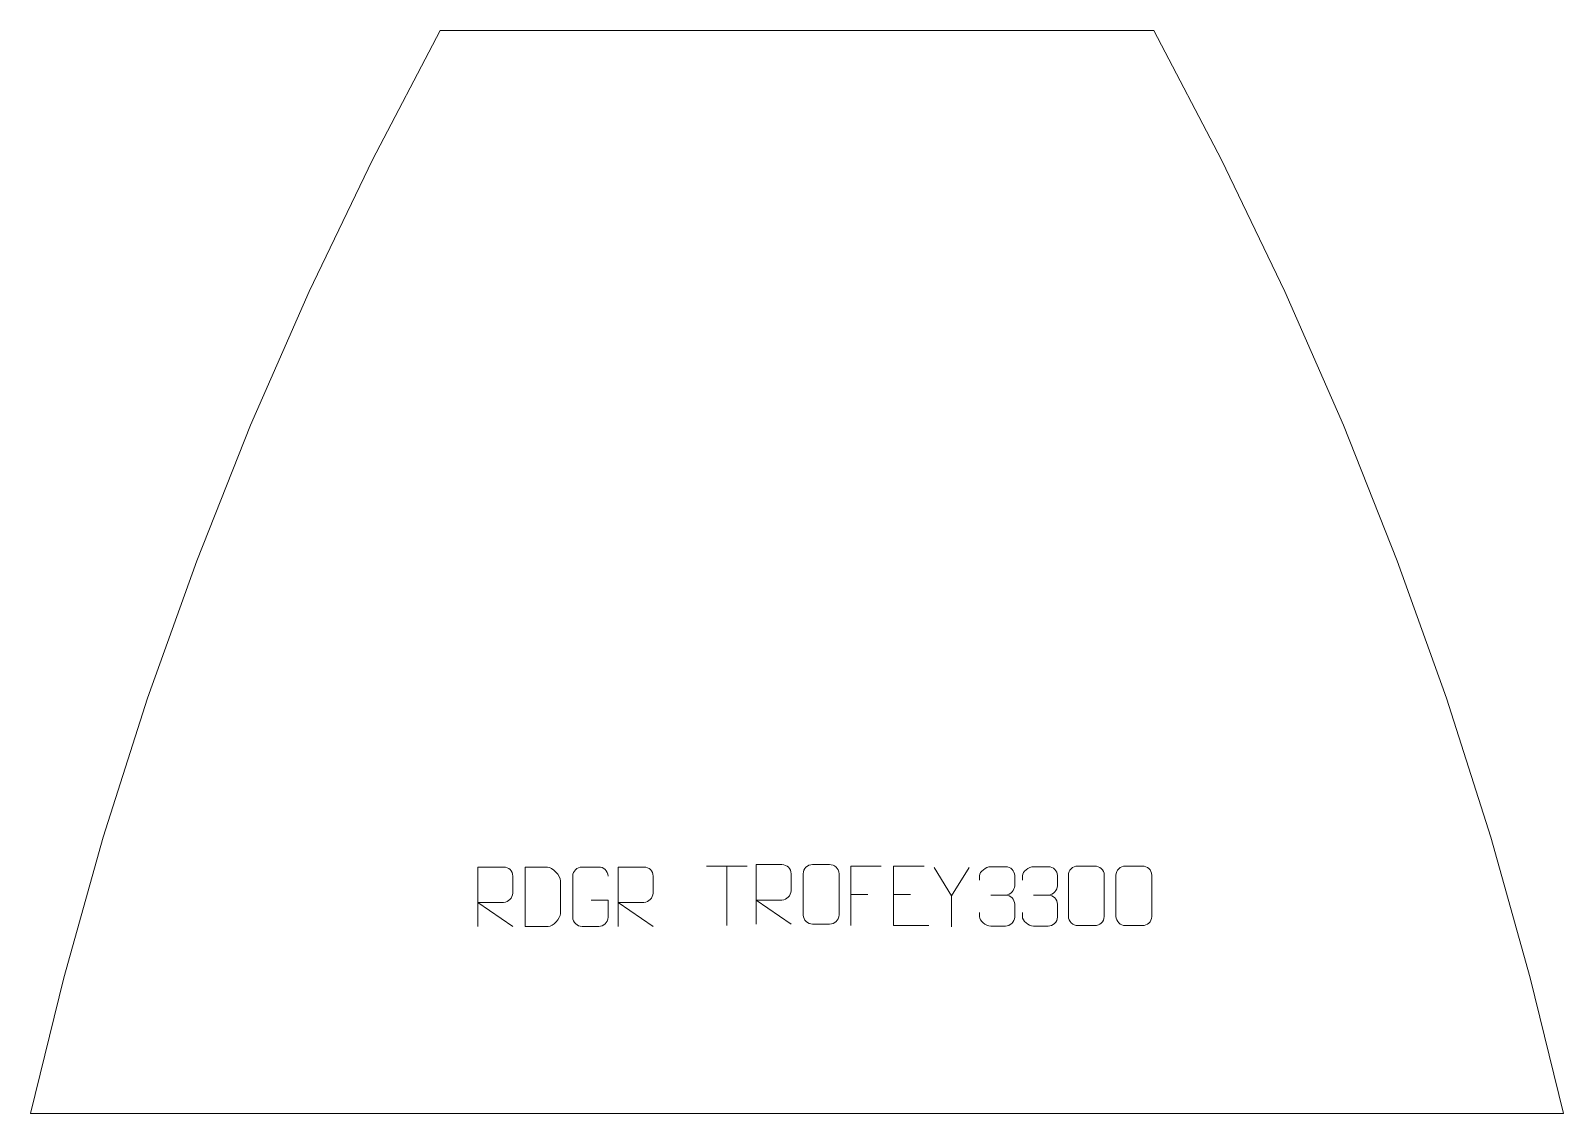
# Model space of a CAD drawing. Header units: millimetres. Extents: x -310 to 335, y 782 to 1237.
import ezdxf

# ---------------------------------------------------------------- set-up
doc = ezdxf.new("R2010")
doc.units = ezdxf.units.MM
doc.header["$MEASUREMENT"] = 0
doc.layers.add('layer 1', color=7, linetype='Continuous')

msp = doc.modelspace()

# ---------------------------------------------------------------- linework, layer by layer
at = {"layer": 'layer 1', "color": 242, "lineweight": 9}
msp.add_open_spline([(-137.563, 1237.4811), (-137.563, 1237.4811), (162.4373, 1237.4811), (162.4373, 1237.4811), (162.4373, 1237.4811), (162.4373, 1237.4811), (190.9264, 1183.1537), (190.9264, 1183.1537), (190.9264, 1183.1537), (190.9264, 1183.1537), (217.5078, 1127.8674), (217.5078, 1127.8674), (217.5078, 1127.8674), (217.5078, 1127.8674), (242.1476, 1071.6898), (242.1476, 1071.6898), (242.1476, 1071.6898), (242.1476, 1071.6898), (264.8157, 1014.6881), (264.8157, 1014.6881), (264.8157, 1014.6881), (264.8157, 1014.6881), (285.4871, 956.9319), (285.4871, 956.9319), (285.4871, 956.9319), (285.4871, 956.9319), (304.1341, 898.4903), (304.1341, 898.4903), (304.1341, 898.4903), (304.1341, 898.4903), (320.7362, 839.4354), (320.7362, 839.4354), (320.7362, 839.4354), (320.7362, 839.4354), (334.6266, 782.481), (334.6266, 782.481), (334.6266, 782.481), (334.6266, 782.481), (-309.7523, 782.481), (-309.7523, 782.481), (-309.7523, 782.481), (-309.7523, 782.481), (-295.8609, 839.4354), (-295.8609, 839.4354), (-295.8609, 839.4354), (-295.8609, 839.4354), (-279.2598, 898.4903), (-279.2598, 898.4903), (-279.2598, 898.4903), (-279.2598, 898.4903), (-260.6128, 956.9319), (-260.6128, 956.9319), (-260.6128, 956.9319), (-260.6128, 956.9319), (-239.9416, 1014.6881), (-239.9416, 1014.6881), (-239.9416, 1014.6881), (-239.9416, 1014.6881), (-217.2724, 1071.6898), (-217.2724, 1071.6898), (-217.2724, 1071.6898), (-217.2724, 1071.6898), (-192.6326, 1127.8674), (-192.6326, 1127.8674), (-192.6326, 1127.8674), (-192.6326, 1127.8674), (-166.0523, 1183.1537), (-166.0523, 1183.1537), (-166.0523, 1183.1537), (-166.0523, 1183.1537), (-137.563, 1237.4811), (-137.563, 1237.4811)], degree=3, knots=[0, 0, 0, 0, 0.05263158, 0.05263158, 0.05263158, 0.05263158, 0.10526316, 0.10526316, 0.10526316, 0.10526316, 0.15789474, 0.15789474, 0.15789474, 0.15789474, 0.21052632, 0.21052632, 0.21052632, 0.21052632, 0.26315789, 0.26315789, 0.26315789, 0.26315789, 0.31578947, 0.31578947, 0.31578947, 0.31578947, 0.36842105, 0.36842105, 0.36842105, 0.36842105, 0.42105263, 0.42105263, 0.42105263, 0.42105263, 0.47368421, 0.47368421, 0.47368421, 0.47368421, 0.52631579, 0.52631579, 0.52631579, 0.52631579, 0.57894737, 0.57894737, 0.57894737, 0.57894737, 0.63157895, 0.63157895, 0.63157895, 0.63157895, 0.68421053, 0.68421053, 0.68421053, 0.68421053, 0.73684211, 0.73684211, 0.73684211, 0.73684211, 0.78947368, 0.78947368, 0.78947368, 0.78947368, 0.84210526, 0.84210526, 0.84210526, 0.84210526, 0.89473684, 0.89473684, 0.89473684, 0.89473684, 1, 1, 1, 1], dxfattribs=at)
at = {"layer": 'layer 1', "color": 250, "lineweight": 9}
for points, knots in [([(-121.7332, 861.0376), (-121.7332, 861.0376), (-121.7332, 885.9911), (-121.7332, 885.9911), (-121.7332, 885.9911), (-118.1384, 885.9911), (-114.5429, 885.9911), (-110.9477, 885.9911), (-110.9477, 885.9911), (-108.6224, 885.9534), (-107.0651, 884.4634), (-107.0692, 882.097), (-107.0692, 882.097), (-107.0696, 880.0615), (-107.0696, 877.0021), (-107.0692, 874.9661), (-107.0692, 874.9661), (-107.0757, 873.0906), (-108.888, 871.1488), (-110.8975, 871.1297), (-110.8975, 871.1297), (-110.8975, 871.1297), (-121.7332, 871.1297), (-121.7332, 871.1297), (-121.7332, 871.1297), (-121.7332, 871.1297), (-107.0785, 861.0376), (-107.0785, 861.0376)], [0, 0, 0, 0, 0.125, 0.125, 0.125, 0.125, 0.25, 0.25, 0.25, 0.25, 0.375, 0.375, 0.375, 0.375, 0.5, 0.5, 0.5, 0.5, 0.625, 0.625, 0.625, 0.625, 0.75, 0.75, 0.75, 0.75, 1, 1, 1, 1]), ([(-101.7934, 861.0657), (-99.4616, 861.0661), (-94.5114, 861.0421), (-92.1799, 861.0418), (-92.1799, 861.0418), (-90.2549, 860.9364), (-86.9363, 864.478), (-86.9475, 866.4953), (-86.9475, 866.4953), (-86.9479, 872.2654), (-86.9479, 874.4351), (-86.9475, 880.2044), (-86.9475, 880.2044), (-86.9518, 882.3425), (-90.3263, 886.0026), (-92.4787, 885.9891), (-92.4787, 885.9891), (-94.8044, 885.9891), (-99.5287, 885.9891), (-101.8548, 885.9891), (-101.8548, 885.9891), (-101.8544, 880.2422), (-101.7931, 866.813), (-101.7934, 861.0657)], [0, 0, 0, 0, 0.14285714, 0.14285714, 0.14285714, 0.14285714, 0.28571429, 0.28571429, 0.28571429, 0.28571429, 0.42857143, 0.42857143, 0.42857143, 0.42857143, 0.57142857, 0.57142857, 0.57142857, 0.57142857, 0.71428571, 0.71428571, 0.71428571, 0.71428571, 1, 1, 1, 1]), ([(-74.1462, 872.0233), (-74.1462, 872.0233), (-66.9781, 872.0233), (-66.9781, 872.0233), (-66.9781, 872.0233), (-66.9781, 872.0233), (-66.9781, 864.8552), (-66.9781, 864.8552), (-66.9781, 864.8552), (-67.1178, 862.5318), (-68.795, 861.0522), (-70.9428, 861.0414), (-70.9428, 861.0414), (-73.2746, 861.0418), (-75.6066, 861.0418), (-77.9381, 861.0414), (-77.9381, 861.0414), (-79.863, 860.936), (-81.8352, 862.8205), (-81.824, 864.8378), (-81.824, 864.8378), (-81.8236, 870.6079), (-81.8236, 876.3776), (-81.824, 882.1469), (-81.824, 882.1469), (-81.8198, 884.285), (-80.073, 886.0042), (-77.9207, 885.9908), (-77.9207, 885.9908), (-75.595, 885.9908), (-73.2689, 885.9908), (-70.9428, 885.9908), (-70.9428, 885.9908), (-68.9961, 886.0262), (-67.0047, 884.5347), (-66.9781, 882.097)], [0, 0, 0, 0, 0.1, 0.1, 0.1, 0.1, 0.2, 0.2, 0.2, 0.2, 0.3, 0.3, 0.3, 0.3, 0.4, 0.4, 0.4, 0.4, 0.5, 0.5, 0.5, 0.5, 0.6, 0.6, 0.6, 0.6, 0.7, 0.7, 0.7, 0.7, 0.8, 0.8, 0.8, 0.8, 1, 1, 1, 1]), ([(-62.7332, 861.0376), (-62.7332, 861.0376), (-62.7332, 885.9911), (-62.7332, 885.9911), (-62.7332, 885.9911), (-59.1384, 885.9911), (-55.5429, 885.9911), (-51.9477, 885.9911), (-51.9477, 885.9911), (-49.6224, 885.9534), (-48.0651, 884.4634), (-48.0692, 882.097), (-48.0692, 882.097), (-48.0696, 880.0615), (-48.0696, 877.0021), (-48.0692, 874.9661), (-48.0692, 874.9661), (-48.0757, 873.0906), (-49.888, 871.1488), (-51.8975, 871.1297), (-51.8975, 871.1297), (-51.8975, 871.1297), (-62.7332, 871.1297), (-62.7332, 871.1297), (-62.7332, 871.1297), (-62.7332, 871.1297), (-48.0785, 861.0376), (-48.0785, 861.0376)], [0, 0, 0, 0, 0.125, 0.125, 0.125, 0.125, 0.25, 0.25, 0.25, 0.25, 0.375, 0.375, 0.375, 0.375, 0.5, 0.5, 0.5, 0.5, 0.625, 0.625, 0.625, 0.625, 0.75, 0.75, 0.75, 0.75, 1, 1, 1, 1]), ([(-4.7332, 862.0376), (-4.7332, 862.0376), (-4.7332, 886.9911), (-4.7332, 886.9911), (-4.7332, 886.9911), (-1.1384, 886.9911), (2.4571, 886.9911), (6.0523, 886.9911), (6.0523, 886.9911), (8.3776, 886.9534), (9.9349, 885.4634), (9.9308, 883.097), (9.9308, 883.097), (9.9304, 881.0615), (9.9304, 878.0021), (9.9308, 875.9661), (9.9308, 875.9661), (9.9243, 874.0906), (8.112, 872.1488), (6.1025, 872.1297), (6.1025, 872.1297), (6.1025, 872.1297), (-4.7332, 872.1297), (-4.7332, 872.1297), (-4.7332, 872.1297), (-4.7332, 872.1297), (9.9215, 862.0376), (9.9215, 862.0376)], [0, 0, 0, 0, 0.125, 0.125, 0.125, 0.125, 0.25, 0.25, 0.25, 0.25, 0.375, 0.375, 0.375, 0.375, 0.5, 0.5, 0.5, 0.5, 0.625, 0.625, 0.625, 0.625, 0.75, 0.75, 0.75, 0.75, 1, 1, 1, 1]), ([(19.0173, 887.0167), (21.384, 887.0167), (23.7511, 887.0167), (26.1182, 887.0167), (26.1182, 887.0167), (28.0992, 887.0523), (30.1257, 885.5576), (30.1528, 883.1149), (30.1528, 883.1149), (30.1524, 877.3561), (30.1524, 871.5968), (30.1528, 865.8372), (30.1528, 865.8372), (30.0106, 863.509), (28.3038, 862.0264), (26.1182, 862.0155), (26.1182, 862.0155), (23.7452, 862.0159), (21.3722, 862.0159), (18.9996, 862.0155), (18.9996, 862.0155), (17.0407, 861.9099), (15.0338, 863.7983), (15.0452, 865.8198), (15.0452, 865.8198), (15.0455, 871.6019), (15.0455, 877.3835), (15.0452, 883.1648), (15.0452, 883.1648), (15.0495, 885.3074), (16.827, 887.0302), (19.0173, 887.0167)], [0, 0, 0, 0, 0.11111111, 0.11111111, 0.11111111, 0.11111111, 0.22222222, 0.22222222, 0.22222222, 0.22222222, 0.33333333, 0.33333333, 0.33333333, 0.33333333, 0.44444444, 0.44444444, 0.44444444, 0.44444444, 0.55555556, 0.55555556, 0.55555556, 0.55555556, 0.66666667, 0.66666667, 0.66666667, 0.66666667, 0.77777778, 0.77777778, 0.77777778, 0.77777778, 1, 1, 1, 1]), ([(47.8889, 886.394), (47.8889, 886.394), (35.0149, 886.394), (35.0149, 886.394), (35.0149, 886.394), (35.0149, 886.394), (35.0149, 861.4404), (35.0149, 861.4404)], [0, 0, 0, 0, 0.33333333, 0.33333333, 0.33333333, 0.33333333, 1, 1, 1, 1]), ([(65.8888, 886.394), (65.8888, 886.394), (53.0149, 886.394), (53.0149, 886.394), (53.0149, 886.394), (53.0149, 886.394), (53.0149, 861.4404), (53.0149, 861.4404), (53.0149, 861.4404), (53.0149, 861.4404), (67.8807, 861.4404), (67.8807, 861.4404)], [0, 0, 0, 0, 0.25, 0.25, 0.25, 0.25, 0.5, 0.5, 0.5, 0.5, 1, 1, 1, 1]), ([(84.7702, 885.8159), (84.7702, 885.8159), (77.4478, 873.9172), (77.4478, 873.9172), (77.4478, 873.9172), (77.4478, 873.9172), (77.4485, 860.8623), (77.4485, 860.8623)], [0, 0, 0, 0, 0.33333333, 0.33333333, 0.33333333, 0.33333333, 1, 1, 1, 1]), ([(89.2113, 880.4349), (89.2113, 880.4349), (89.2113, 882.2921), (89.2113, 882.2921), (89.2113, 882.2921), (89.197, 884.034), (91.8615, 886.1521), (93.9206, 886.1294), (93.9206, 886.1294), (95.9847, 886.1294), (98.0487, 886.1294), (100.1124, 886.1294), (100.1124, 886.1294), (102.3069, 886.1382), (103.9052, 884.2914), (103.9496, 882.3793), (103.9496, 882.3793), (103.9492, 880.9442), (103.9492, 879.5091), (103.9496, 878.0736), (103.9496, 878.0736), (103.901, 876.4201), (102.2984, 874.1901), (100.1001, 874.2001), (100.1001, 874.2001), (102.3038, 874.1889), (103.9118, 872.3857), (103.9658, 870.3262), (103.9658, 870.3262), (103.9654, 868.5415), (103.9654, 866.7568), (103.9658, 864.9717), (103.9658, 864.9717), (103.9759, 862.9103), (101.921, 861.1472), (100.1001, 861.1553), (100.1001, 861.1553), (98.0348, 861.1556), (95.9696, 861.1556), (93.904, 861.1553), (93.904, 861.1553), (91.7354, 861.1668), (89.2044, 863.567), (89.1858, 865.0288), (89.1858, 865.0288), (89.1858, 865.0288), (89.1858, 866.9374), (89.1858, 866.9374)], [0, 0, 0, 0, 0.07692308, 0.07692308, 0.07692308, 0.07692308, 0.15384615, 0.15384615, 0.15384615, 0.15384615, 0.23076923, 0.23076923, 0.23076923, 0.23076923, 0.30769231, 0.30769231, 0.30769231, 0.30769231, 0.38461538, 0.38461538, 0.38461538, 0.38461538, 0.46153846, 0.46153846, 0.46153846, 0.46153846, 0.53846154, 0.53846154, 0.53846154, 0.53846154, 0.61538462, 0.61538462, 0.61538462, 0.61538462, 0.69230769, 0.69230769, 0.69230769, 0.69230769, 0.76923077, 0.76923077, 0.76923077, 0.76923077, 0.84615385, 0.84615385, 0.84615385, 0.84615385, 1, 1, 1, 1]), ([(107.2113, 880.4349), (107.2113, 880.4349), (107.2113, 882.2921), (107.2113, 882.2921), (107.2113, 882.2921), (107.197, 884.034), (109.8615, 886.1521), (111.9206, 886.1294), (111.9206, 886.1294), (113.9847, 886.1294), (116.0487, 886.1294), (118.1124, 886.1294), (118.1124, 886.1294), (120.3069, 886.1382), (121.9052, 884.2914), (121.9496, 882.3793), (121.9496, 882.3793), (121.9492, 880.9442), (121.9492, 879.5091), (121.9496, 878.0736), (121.9496, 878.0736), (121.901, 876.4201), (120.2984, 874.1901), (118.1001, 874.2001), (118.1001, 874.2001), (120.3038, 874.1889), (121.9118, 872.3857), (121.9658, 870.3262), (121.9658, 870.3262), (121.9654, 868.5415), (121.9654, 866.7568), (121.9658, 864.9717), (121.9658, 864.9717), (121.9759, 862.9103), (119.921, 861.1472), (118.1001, 861.1553), (118.1001, 861.1553), (116.0348, 861.1556), (113.9696, 861.1556), (111.904, 861.1553), (111.904, 861.1553), (109.7354, 861.1668), (107.2044, 863.567), (107.1858, 865.0288), (107.1858, 865.0288), (107.1858, 865.0288), (107.1858, 866.9374), (107.1858, 866.9374)], [0, 0, 0, 0, 0.07692308, 0.07692308, 0.07692308, 0.07692308, 0.15384615, 0.15384615, 0.15384615, 0.15384615, 0.23076923, 0.23076923, 0.23076923, 0.23076923, 0.30769231, 0.30769231, 0.30769231, 0.30769231, 0.38461538, 0.38461538, 0.38461538, 0.38461538, 0.46153846, 0.46153846, 0.46153846, 0.46153846, 0.53846154, 0.53846154, 0.53846154, 0.53846154, 0.61538462, 0.61538462, 0.61538462, 0.61538462, 0.69230769, 0.69230769, 0.69230769, 0.69230769, 0.76923077, 0.76923077, 0.76923077, 0.76923077, 0.84615385, 0.84615385, 0.84615385, 0.84615385, 1, 1, 1, 1]), ([(130.4955, 886.3888), (132.8616, 886.3888), (135.2281, 886.3888), (137.5946, 886.3888), (137.5946, 886.3888), (139.5751, 886.4244), (141.6011, 884.9301), (141.6282, 882.488), (141.6282, 882.488), (141.6278, 876.7306), (141.6278, 870.9728), (141.6282, 865.2146), (141.6282, 865.2146), (141.4861, 862.887), (139.7797, 861.4047), (137.5946, 861.3939), (137.5946, 861.3939), (135.2222, 861.3943), (132.8498, 861.3943), (130.4778, 861.3939), (130.4778, 861.3939), (128.5193, 861.2883), (126.5129, 863.1762), (126.5243, 865.1972), (126.5243, 865.1972), (126.5247, 870.9778), (126.5247, 876.7581), (126.5243, 882.5379), (126.5243, 882.5379), (126.5286, 884.6799), (128.3057, 886.4024), (130.4955, 886.3888)], [0, 0, 0, 0, 0.11111111, 0.11111111, 0.11111111, 0.11111111, 0.22222222, 0.22222222, 0.22222222, 0.22222222, 0.33333333, 0.33333333, 0.33333333, 0.33333333, 0.44444444, 0.44444444, 0.44444444, 0.44444444, 0.55555556, 0.55555556, 0.55555556, 0.55555556, 0.66666667, 0.66666667, 0.66666667, 0.66666667, 0.77777778, 0.77777778, 0.77777778, 0.77777778, 1, 1, 1, 1]), ([(150.4955, 886.3888), (152.8616, 886.3888), (155.2281, 886.3888), (157.5946, 886.3888), (157.5946, 886.3888), (159.5751, 886.4244), (161.6011, 884.9301), (161.6282, 882.488), (161.6282, 882.488), (161.6278, 876.7306), (161.6278, 870.9728), (161.6282, 865.2146), (161.6282, 865.2146), (161.4861, 862.887), (159.7797, 861.4047), (157.5946, 861.3939), (157.5946, 861.3939), (155.2222, 861.3943), (152.8498, 861.3943), (150.4778, 861.3939), (150.4778, 861.3939), (148.5193, 861.2883), (146.5129, 863.1762), (146.5243, 865.1972), (146.5243, 865.1972), (146.5247, 870.9778), (146.5247, 876.7581), (146.5243, 882.5379), (146.5243, 882.5379), (146.5286, 884.6799), (148.3057, 886.4024), (150.4955, 886.3888)], [0, 0, 0, 0, 0.11111111, 0.11111111, 0.11111111, 0.11111111, 0.22222222, 0.22222222, 0.22222222, 0.22222222, 0.33333333, 0.33333333, 0.33333333, 0.33333333, 0.44444444, 0.44444444, 0.44444444, 0.44444444, 0.55555556, 0.55555556, 0.55555556, 0.55555556, 0.66666667, 0.66666667, 0.66666667, 0.66666667, 0.77777778, 0.77777778, 0.77777778, 0.77777778, 1, 1, 1, 1])]:
    msp.add_open_spline(points, degree=3, knots=knots, dxfattribs=at)
for points in [[(-25.5628, 886.4194), (-25.5628, 886.4194), (-8.5756, 886.4194), (-8.5756, 886.4194)], [(-17.069, 861.4894), (-17.069, 861.4894), (-17.069, 886.4429), (-17.069, 886.4429)], [(77.4478, 873.9172), (77.4478, 873.9172), (70.1269, 885.8159), (70.1269, 885.8159)], [(35.0149, 874.5143), (35.0149, 874.5143), (42.183, 874.5143), (42.183, 874.5143)], [(53.0149, 874.5143), (53.0149, 874.5143), (60.183, 874.5143), (60.183, 874.5143)], [(93.921, 874.1897), (93.921, 874.1897), (100.1174, 874.1897), (100.1174, 874.1897)], [(111.921, 874.1897), (111.921, 874.1897), (118.1174, 874.1897), (118.1174, 874.1897)]]:
    msp.add_open_spline(points, degree=3, dxfattribs=at)

doc.saveas('drawing.dxf')
